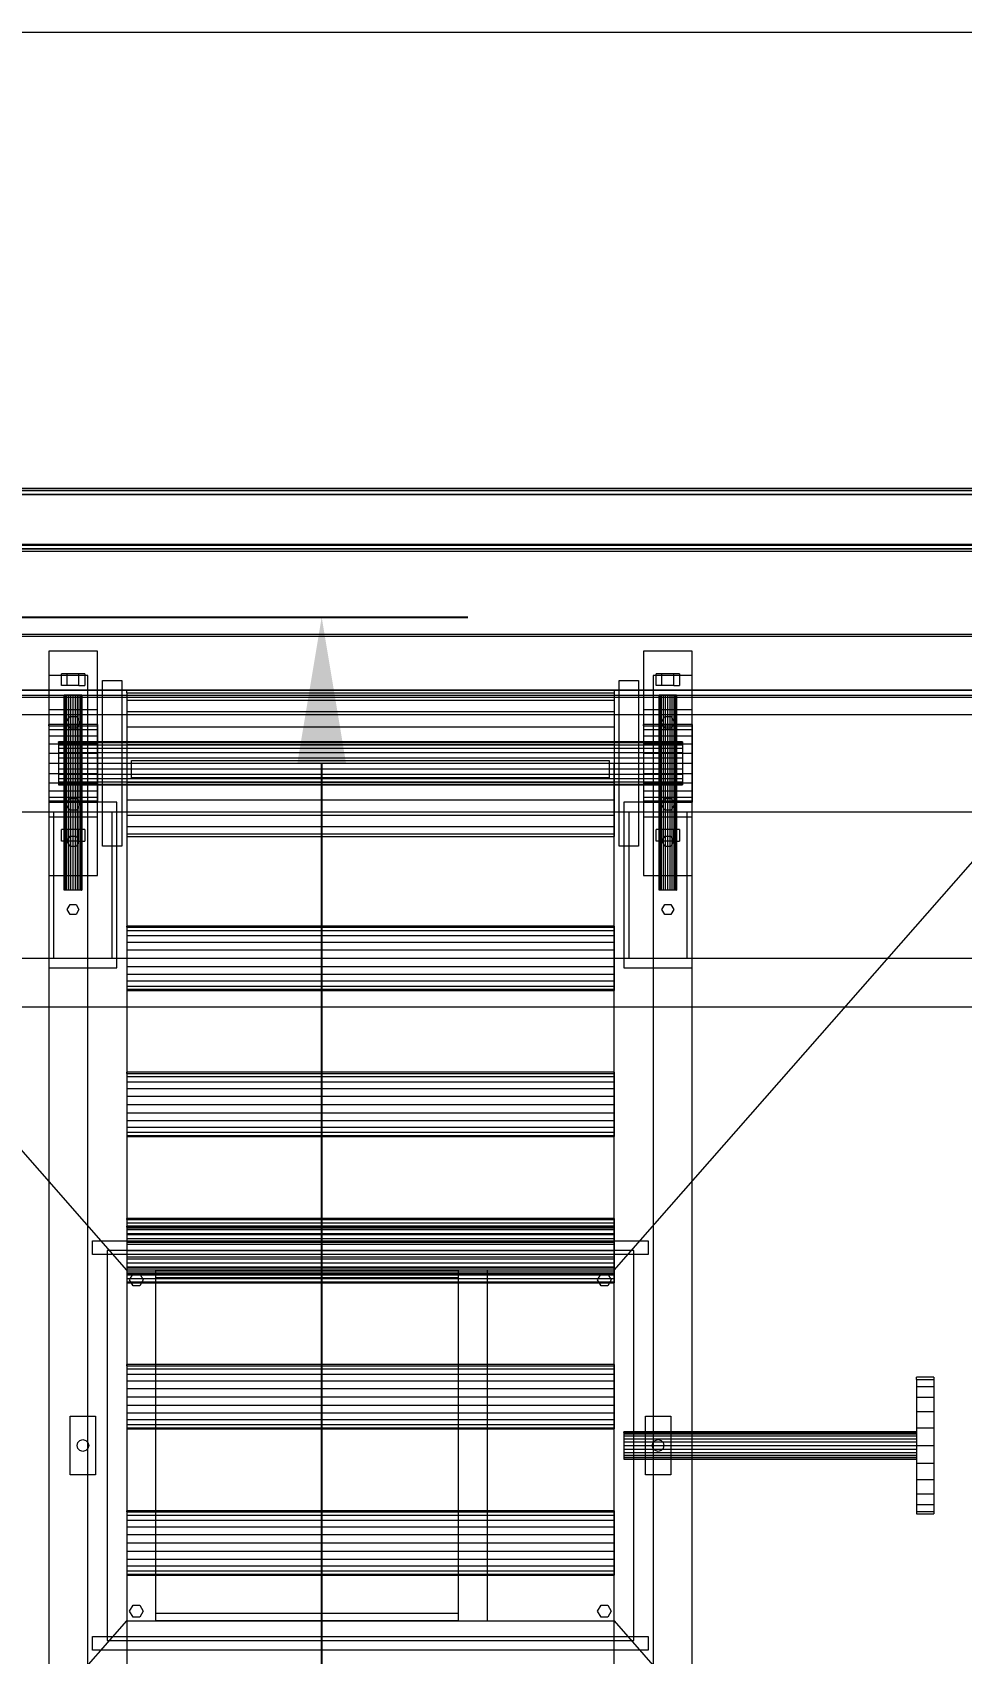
# Model space of a CAD drawing. Header units: millimetres. Extents: x -191664 to 191490, y -197311 to 10263.
# Drawn here: x 12073 to 13026, y -15314 to -13650 of the extents above; entities that cross this region are included whole.
import ezdxf

# ---------------------------------------------------------------- set-up
doc = ezdxf.new("R2010")
doc.units = ezdxf.units.MM
for name, color, linetype, lineweight in [('ACCESOS_PROPUESTOS', 30, 'Continuous', 0), ('COTAS_O', 1, 'Continuous', 0), ('superior_dosificador', 7, 'Continuous', 0)]:
    doc.layers.add(name, color=color, linetype=linetype, lineweight=lineweight)
doc.dimstyles.new('PLANTA_100', dxfattribs={"dimtxt": 250, "dimasz": 150, "dimexe": 150, "dimexo": 80, "dimgap": 100, "dimtad": 1, "dimtih": 1, "dimtoh": 1, "dimdec": 1, "dimdsep": 46, "dimcen": 0.09, "dimclrd": 1, "dimclre": 1, "dimclrt": 1, "dimadec": 0, "dimazin": 0, "dimtfac": 1, "dimtdec": 4, "dimtofl": 0, "dimtmove": 0, "dimatfit": 3, "dimfxl": 1, "dimtolj": 1, "dimtzin": 0, "dimarcsym": 0})

# ---------------------------------------------------------------- blocks, each defined once
blk = doc.blocks.new('*D32')
at = {"layer": 'COTAS_O', "color": 1, "lineweight": -2, "transparency": 16777216}
for p, q in [((11649.5, -14250), (12519.5, -14250)), ((12369.5, -15800), (12369.5, -14400)), ((11649.5, -15950), (12519.5, -15950))]:
    blk.add_line(p, q, dxfattribs=at)
at = {"layer": 'COTAS_O', "color": 1, "transparency": 16777216}
for points in [[(12344.5, -14400), (12394.5, -14400), (12369.5, -14250)], [(12344.5, -15800), (12394.5, -15800), (12369.5, -15950)]]:
    blk.add_solid(points, dxfattribs=at)
at = {"layer": 'Defpoints', "color": 0, "transparency": 16777216}
for p in [(11569.5, -14250), (12369.5, -14250), (11569.5, -15950)]:
    blk.add_point(p, dxfattribs=at)

msp = doc.modelspace()

# ---------------------------------------------------------------- linework, layer by layer
at = {"layer": 'ACCESOS_PROPUESTOS'}
for p, q in [((60117.12, -13650), (-1000, -13650)), ((-1000, -14650), (60117.12, -14650))]:
    msp.add_line(p, q, dxfattribs=at)
at = {"layer": 'superior_dosificador', "color": 8, "true_color": 0x667b86}
for p, q in [((13248.01, -14120), (11548.01, -14120)), ((11550.88, -14120), (13250.88, -14120)), ((11569.53, -14117.5), (13269.53, -14117.5)), ((13288.18, -14120), (11588.18, -14120)), ((11591.05, -14120), (13291.05, -14120)), ((11550.88, -14124), (13250.88, -14124)), ((13288.18, -14124), (11588.18, -14124)), ((11548.01, -14180), (13248.01, -14180)), ((13250.88, -14176), (11550.88, -14176)), ((13250.88, -14180), (11550.88, -14180)), ((11569.53, -14175), (13269.53, -14175)), ((13269.53, -14182.5), (11569.53, -14182.5)), ((11588.18, -14176), (13288.18, -14176)), ((11588.18, -14180), (13288.18, -14180)), ((13291.05, -14180), (11591.05, -14180)), ((11569.53, -14267.5), (13269.53, -14267.5)), ((11569.53, -14325), (13269.53, -14325)), ((13269.53, -14332.5), (11569.53, -14332.5))]:
    msp.add_line(p, q, dxfattribs=at)
at = {"layer": 'superior_dosificador', "color": 253, "true_color": 0x9caaa6}
for p, q in [((13189.53, -14270), (11649.53, -14270)), ((12129.53, -14310), (12089.53, -14310)), ((12089.53, -14310), (12089.53, -15890)), ((12129.53, -15890), (12129.53, -14310)), ((12749.53, -14310), (12709.53, -14310)), ((12709.53, -14310), (12709.53, -15890)), ((12749.53, -15890), (12749.53, -14310)), ((13194.53, -14325), (11644.53, -14325)), ((11649.53, -14330), (13189.53, -14330)), ((11644.53, -14350), (13194.53, -14350)), ((12169.53, -14920), (11669.53, -14350)), ((11669.53, -14350), (13169.53, -14350)), ((12669.53, -14920), (13169.53, -14350)), ((13189.53, -14450), (11649.53, -14450)), ((11649.53, -14600), (13189.53, -14600)), ((12669.53, -14920), (12169.53, -14920)), ((12169.53, -14920), (12169.53, -15280)), ((12199.53, -14920), (12169.53, -14920)), ((12199.53, -15280), (12199.53, -14920)), ((12539.53, -14920), (12509.53, -14920)), ((12509.53, -14920), (12509.53, -15280)), ((12539.53, -15280), (12539.53, -14920)), ((12669.53, -15280), (12669.53, -14920)), ((11669.53, -15850), (12169.53, -15280)), ((12169.53, -15280), (12669.53, -15280)), ((12169.53, -15280), (12199.53, -15280)), ((12509.53, -15280), (12539.53, -15280)), ((12669.53, -15280), (13169.53, -15850))]:
    msp.add_line(p, q, dxfattribs=at)
at = {"layer": 'superior_dosificador', "color": 40, "true_color": 0xe6c527}
for p, q in [((12139.53, -14285), (12089.53, -14285)), ((12089.53, -14285), (12089.53, -14515)), ((12139.53, -14515), (12139.53, -14285)), ((12749.53, -14285), (12699.53, -14285)), ((12699.53, -14285), (12699.53, -14515)), ((12749.53, -14515), (12749.53, -14285)), ((12105.84, -14330), (12105.53, -14330)), ((12105.53, -14530), (12105.53, -14330)), ((12106.73, -14330), (12105.84, -14330)), ((12105.84, -14530), (12105.84, -14330)), ((12108.16, -14330), (12106.73, -14330)), ((12106.73, -14530), (12106.73, -14330)), ((12110.03, -14330), (12108.16, -14330)), ((12108.16, -14530), (12108.16, -14330)), ((12112.2, -14330), (12110.03, -14330)), ((12110.03, -14530), (12110.03, -14330)), ((12114.53, -14330), (12112.2, -14330)), ((12112.2, -14530), (12112.2, -14330)), ((12116.86, -14330), (12114.53, -14330)), ((12114.53, -14530), (12114.53, -14330)), ((12119.03, -14330), (12116.86, -14330)), ((12116.86, -14530), (12116.86, -14330)), ((12120.89, -14330), (12119.03, -14330)), ((12119.03, -14530), (12119.03, -14330)), ((12122.32, -14330), (12120.89, -14330)), ((12120.89, -14530), (12120.89, -14330)), ((12123.22, -14330), (12122.32, -14330)), ((12122.32, -14530), (12122.32, -14330)), ((12123.53, -14330), (12123.22, -14330)), ((12123.22, -14530), (12123.22, -14330)), ((12123.53, -14330), (12123.53, -14530)), ((12715.84, -14330), (12715.53, -14330)), ((12715.53, -14530), (12715.53, -14330)), ((12716.73, -14330), (12715.84, -14330)), ((12715.84, -14530), (12715.84, -14330)), ((12718.16, -14330), (12716.73, -14330)), ((12716.73, -14530), (12716.73, -14330)), ((12720.03, -14330), (12718.16, -14330)), ((12718.16, -14530), (12718.16, -14330)), ((12722.2, -14330), (12720.03, -14330)), ((12720.03, -14530), (12720.03, -14330)), ((12724.53, -14330), (12722.2, -14330)), ((12722.2, -14530), (12722.2, -14330)), ((12726.86, -14330), (12724.53, -14330)), ((12724.53, -14530), (12724.53, -14330)), ((12729.03, -14330), (12726.86, -14330)), ((12726.86, -14530), (12726.86, -14330)), ((12730.89, -14330), (12729.03, -14330)), ((12729.03, -14530), (12729.03, -14330)), ((12732.32, -14330), (12730.89, -14330)), ((12730.89, -14530), (12730.89, -14330)), ((12733.22, -14330), (12732.32, -14330)), ((12732.32, -14530), (12732.32, -14330)), ((12733.53, -14330), (12733.22, -14330)), ((12733.22, -14530), (12733.22, -14330)), ((12733.53, -14330), (12733.53, -14530)), ((12099.53, -14378.75), (12099.53, -14378)), ((12739.53, -14378), (12099.53, -14378)), ((12099.53, -14378.75), (12099.53, -14380.95)), ((12099.53, -14378.75), (12739.53, -14378.75)), ((12099.53, -14380.95), (12099.53, -14384.44)), ((12099.53, -14380.95), (12739.53, -14380.95)), ((12099.53, -14384.44), (12099.53, -14389)), ((12099.53, -14384.44), (12739.53, -14384.44)), ((12099.53, -14389), (12099.53, -14394.31)), ((12099.53, -14389), (12739.53, -14389)), ((12739.53, -14378), (12739.53, -14378.75)), ((12739.53, -14378.75), (12739.53, -14380.95)), ((12739.53, -14380.95), (12739.53, -14384.44)), ((12739.53, -14384.44), (12739.53, -14389)), ((12739.53, -14389), (12739.53, -14394.31)), ((12099.53, -14394.31), (12099.53, -14400)), ((12099.53, -14394.31), (12739.53, -14394.31)), ((12099.53, -14400), (12099.53, -14405.69)), ((12099.53, -14400), (12739.53, -14400)), ((12099.53, -14405.69), (12099.53, -14411)), ((12099.53, -14405.69), (12739.53, -14405.69)), ((12739.53, -14394.31), (12739.53, -14400)), ((12739.53, -14400), (12739.53, -14405.69)), ((12739.53, -14405.69), (12739.53, -14411)), ((12099.53, -14411), (12099.53, -14415.56)), ((12099.53, -14411), (12739.53, -14411)), ((12099.53, -14415.56), (12099.53, -14419.05)), ((12099.53, -14415.56), (12739.53, -14415.56)), ((12099.53, -14419.05), (12099.53, -14421.25)), ((12099.53, -14419.05), (12739.53, -14419.05)), ((12099.53, -14421.25), (12099.53, -14422)), ((12099.53, -14421.25), (12739.53, -14421.25)), ((12099.53, -14422), (12739.53, -14422)), ((12739.53, -14411), (12739.53, -14415.56)), ((12739.53, -14415.56), (12739.53, -14419.05)), ((12739.53, -14419.05), (12739.53, -14421.25)), ((12739.53, -14421.25), (12739.53, -14422)), ((12154.53, -14450), (12094.53, -14450)), ((12094.53, -14450), (12094.53, -14600)), ((12154.53, -14600), (12154.53, -14450)), ((12744.53, -14450), (12684.53, -14450)), ((12684.53, -14450), (12684.53, -14600)), ((12744.53, -14600), (12744.53, -14450)), ((12089.53, -14515), (12139.53, -14515)), ((12699.53, -14515), (12749.53, -14515)), ((12105.84, -14530), (12105.53, -14530)), ((12106.73, -14530), (12105.84, -14530)), ((12108.16, -14530), (12106.73, -14530)), ((12110.03, -14530), (12108.16, -14530)), ((12112.2, -14530), (12110.03, -14530)), ((12114.53, -14530), (12112.2, -14530)), ((12116.86, -14530), (12114.53, -14530)), ((12119.03, -14530), (12116.86, -14530)), ((12120.89, -14530), (12119.03, -14530)), ((12122.32, -14530), (12120.89, -14530)), ((12123.22, -14530), (12122.32, -14530)), ((12123.22, -14530), (12123.53, -14530)), ((12715.84, -14530), (12715.53, -14530)), ((12716.73, -14530), (12715.84, -14530)), ((12718.16, -14530), (12716.73, -14530)), ((12720.03, -14530), (12718.16, -14530)), ((12722.2, -14530), (12720.03, -14530)), ((12724.53, -14530), (12722.2, -14530)), ((12726.86, -14530), (12724.53, -14530)), ((12729.03, -14530), (12726.86, -14530)), ((12730.89, -14530), (12729.03, -14530)), ((12732.32, -14530), (12730.89, -14530)), ((12733.22, -14530), (12732.32, -14530)), ((12733.22, -14530), (12733.53, -14530)), ((12094.53, -14600), (12154.53, -14600)), ((12684.53, -14600), (12744.53, -14600)), ((12689.53, -14900), (12149.53, -14900)), ((12149.53, -14900), (12149.53, -15300)), ((12689.53, -15300), (12689.53, -14900)), ((12979.53, -15032.39), (12979.53, -15030)), ((12997.53, -15030), (12979.53, -15030)), ((12979.53, -15032.39), (12979.53, -15039.38)), ((12979.53, -15032.39), (12997.53, -15032.39)), ((12997.53, -15030), (12997.53, -15032.39)), ((12997.53, -15032.39), (12997.53, -15039.38)), ((12979.53, -15039.38), (12979.53, -15050.5)), ((12979.53, -15039.38), (12997.53, -15039.38)), ((12979.53, -15050.5), (12979.53, -15065)), ((12979.53, -15050.5), (12997.53, -15050.5)), ((12997.53, -15039.38), (12997.53, -15050.5)), ((12997.53, -15050.5), (12997.53, -15065)), ((12979.53, -15065), (12979.53, -15081.88)), ((12979.53, -15065), (12997.53, -15065)), ((12997.53, -15065), (12997.53, -15081.88)), ((12679.53, -15086.48), (12679.53, -15086)), ((12979.53, -15086), (12679.53, -15086)), ((12679.53, -15086.48), (12679.53, -15087.88)), ((12679.53, -15086.48), (12979.53, -15086.48)), ((12679.53, -15087.88), (12679.53, -15090.1)), ((12679.53, -15087.88), (12979.53, -15087.88)), ((12979.53, -15081.88), (12979.53, -15100)), ((12979.53, -15081.88), (12997.53, -15081.88)), ((12979.53, -15086), (12979.53, -15086.48)), ((12979.53, -15086.48), (12979.53, -15087.88)), ((12979.53, -15087.88), (12979.53, -15090.1)), ((12997.53, -15081.88), (12997.53, -15100)), ((12679.53, -15090.1), (12679.53, -15093)), ((12679.53, -15090.1), (12979.53, -15090.1)), ((12679.53, -15093), (12679.53, -15096.38)), ((12679.53, -15093), (12979.53, -15093)), ((12679.53, -15096.38), (12679.53, -15100)), ((12679.53, -15096.38), (12979.53, -15096.38)), ((12679.53, -15100), (12679.53, -15103.62)), ((12679.53, -15100), (12979.53, -15100)), ((12679.53, -15103.62), (12679.53, -15107)), ((12679.53, -15103.62), (12979.53, -15103.62)), ((12979.53, -15090.1), (12979.53, -15093)), ((12979.53, -15093), (12979.53, -15096.38)), ((12979.53, -15096.38), (12979.53, -15100)), ((12979.53, -15100), (12979.53, -15103.62)), ((12979.53, -15100), (12979.53, -15118.12)), ((12979.53, -15100), (12997.53, -15100)), ((12979.53, -15103.62), (12979.53, -15107)), ((12997.53, -15100), (12997.53, -15118.12)), ((12679.53, -15107), (12679.53, -15109.9)), ((12679.53, -15107), (12979.53, -15107)), ((12679.53, -15109.9), (12679.53, -15112.12)), ((12679.53, -15109.9), (12979.53, -15109.9)), ((12679.53, -15112.12), (12679.53, -15113.52)), ((12679.53, -15112.12), (12979.53, -15112.12)), ((12679.53, -15113.52), (12679.53, -15114)), ((12679.53, -15113.52), (12979.53, -15113.52)), ((12679.53, -15114), (12979.53, -15114)), ((12979.53, -15107), (12979.53, -15109.9)), ((12979.53, -15109.9), (12979.53, -15112.12)), ((12979.53, -15112.12), (12979.53, -15113.52)), ((12979.53, -15113.52), (12979.53, -15114)), ((12979.53, -15118.12), (12979.53, -15135)), ((12979.53, -15118.12), (12997.53, -15118.12)), ((12997.53, -15118.12), (12997.53, -15135)), ((12979.53, -15135), (12979.53, -15149.5)), ((12979.53, -15135), (12997.53, -15135)), ((12997.53, -15135), (12997.53, -15149.5)), ((12979.53, -15149.5), (12979.53, -15160.62)), ((12979.53, -15149.5), (12997.53, -15149.5)), ((12997.53, -15149.5), (12997.53, -15160.62)), ((12979.53, -15160.62), (12979.53, -15167.61)), ((12979.53, -15160.62), (12997.53, -15160.62)), ((12979.53, -15167.61), (12979.53, -15170)), ((12979.53, -15167.61), (12997.53, -15167.61)), ((12979.53, -15170), (12997.53, -15170)), ((12997.53, -15160.62), (12997.53, -15167.61)), ((12997.53, -15167.61), (12997.53, -15170)), ((12149.53, -15300), (12689.53, -15300))]:
    msp.add_line(p, q, dxfattribs=at)
at = {"layer": 'superior_dosificador', "color": 43, "true_color": 0xe7bf45}
for p, q in [((12108.53, -14308), (12102.53, -14308)), ((12102.53, -14320), (12102.53, -14308)), ((12108.53, -14320), (12102.53, -14320)), ((12120.53, -14308), (12108.53, -14308)), ((12108.53, -14320), (12108.53, -14308)), ((12120.53, -14320), (12108.53, -14320)), ((12126.53, -14308), (12120.53, -14308)), ((12120.53, -14320), (12120.53, -14308)), ((12120.53, -14320), (12126.53, -14320)), ((12126.53, -14308), (12126.53, -14320)), ((12718.53, -14308), (12712.53, -14308)), ((12712.53, -14320), (12712.53, -14308)), ((12718.53, -14320), (12712.53, -14320)), ((12730.53, -14308), (12718.53, -14308)), ((12718.53, -14320), (12718.53, -14308)), ((12730.53, -14320), (12718.53, -14320)), ((12736.53, -14308), (12730.53, -14308)), ((12730.53, -14320), (12730.53, -14308)), ((12730.53, -14320), (12736.53, -14320)), ((12736.53, -14308), (12736.53, -14320)), ((12107.53, -14358), (12111.03, -14351.94)), ((12111.03, -14351.94), (12118.03, -14351.94)), ((12118.03, -14351.94), (12121.53, -14358)), ((12717.53, -14358), (12721.03, -14351.94)), ((12721.03, -14351.94), (12728.03, -14351.94)), ((12728.03, -14351.94), (12731.53, -14358)), ((12111.03, -14364.06), (12107.53, -14358)), ((12118.03, -14364.06), (12111.03, -14364.06)), ((12121.53, -14358), (12118.03, -14364.06)), ((12721.03, -14364.06), (12717.53, -14358)), ((12728.03, -14364.06), (12721.03, -14364.06)), ((12731.53, -14358), (12728.03, -14364.06)), ((12107.53, -14442), (12111.03, -14435.94)), ((12111.03, -14435.94), (12118.03, -14435.94)), ((12118.03, -14435.94), (12121.53, -14442)), ((12717.53, -14442), (12721.03, -14435.94)), ((12721.03, -14435.94), (12728.03, -14435.94)), ((12728.03, -14435.94), (12731.53, -14442)), ((12111.03, -14448.06), (12107.53, -14442)), ((12118.03, -14448.06), (12111.03, -14448.06)), ((12121.53, -14442), (12118.03, -14448.06)), ((12721.03, -14448.06), (12717.53, -14442)), ((12728.03, -14448.06), (12721.03, -14448.06)), ((12731.53, -14442), (12728.03, -14448.06)), ((12108.53, -14468), (12102.53, -14468)), ((12102.53, -14480), (12102.53, -14468)), ((12120.53, -14468), (12108.53, -14468)), ((12108.53, -14480), (12108.53, -14468)), ((12126.53, -14468), (12120.53, -14468)), ((12120.53, -14480), (12120.53, -14468)), ((12126.53, -14468), (12126.53, -14480)), ((12718.53, -14468), (12712.53, -14468)), ((12712.53, -14480), (12712.53, -14468)), ((12730.53, -14468), (12718.53, -14468)), ((12718.53, -14480), (12718.53, -14468)), ((12736.53, -14468), (12730.53, -14468)), ((12730.53, -14480), (12730.53, -14468)), ((12736.53, -14468), (12736.53, -14480)), ((12108.53, -14480), (12102.53, -14480)), ((12108.53, -14480), (12111.53, -14474.8)), ((12120.53, -14480), (12108.53, -14480)), ((12111.53, -14485.2), (12108.53, -14480)), ((12111.53, -14474.8), (12117.53, -14474.8)), ((12117.53, -14485.2), (12111.53, -14485.2)), ((12117.53, -14474.8), (12120.53, -14480)), ((12120.53, -14480), (12117.53, -14485.2)), ((12120.53, -14480), (12126.53, -14480)), ((12718.53, -14480), (12712.53, -14480)), ((12718.53, -14480), (12721.53, -14474.8)), ((12730.53, -14480), (12718.53, -14480)), ((12721.53, -14485.2), (12718.53, -14480)), ((12721.53, -14474.8), (12727.53, -14474.8)), ((12727.53, -14485.2), (12721.53, -14485.2)), ((12727.53, -14474.8), (12730.53, -14480)), ((12730.53, -14480), (12727.53, -14485.2)), ((12730.53, -14480), (12736.53, -14480)), ((12108.53, -14550), (12111.53, -14544.8)), ((12111.53, -14555.2), (12108.53, -14550)), ((12111.53, -14544.8), (12117.53, -14544.8)), ((12117.53, -14555.2), (12111.53, -14555.2)), ((12117.53, -14544.8), (12120.53, -14550)), ((12120.53, -14550), (12117.53, -14555.2)), ((12718.53, -14550), (12721.53, -14544.8)), ((12721.53, -14555.2), (12718.53, -14550)), ((12721.53, -14544.8), (12727.53, -14544.8)), ((12727.53, -14555.2), (12721.53, -14555.2)), ((12727.53, -14544.8), (12730.53, -14550)), ((12730.53, -14550), (12727.53, -14555.2)), ((12134.53, -14904), (12134.53, -14890)), ((12134.53, -14890), (12704.53, -14890)), ((12704.53, -14904), (12134.53, -14904)), ((12704.53, -14890), (12704.53, -14904)), ((12172.53, -14930), (12176.03, -14923.94)), ((12176.03, -14936.06), (12172.53, -14930)), ((12176.03, -14923.94), (12183.03, -14923.94)), ((12183.03, -14936.06), (12176.03, -14936.06)), ((12183.03, -14923.94), (12186.53, -14930)), ((12186.53, -14930), (12183.03, -14936.06)), ((12652.53, -14930), (12656.03, -14923.94)), ((12656.03, -14936.06), (12652.53, -14930)), ((12656.03, -14923.94), (12663.03, -14923.94)), ((12663.03, -14936.06), (12656.03, -14936.06)), ((12663.03, -14923.94), (12666.53, -14930)), ((12666.53, -14930), (12663.03, -14936.06)), ((12111.53, -15130), (12111.53, -15070)), ((12111.53, -15070), (12137.53, -15070)), ((12137.53, -15070), (12137.53, -15130)), ((12701.53, -15130), (12701.53, -15070)), ((12701.53, -15070), (12727.53, -15070)), ((12727.53, -15070), (12727.53, -15130)), ((12137.53, -15130), (12111.53, -15130)), ((12727.53, -15130), (12701.53, -15130)), ((12172.53, -15270), (12176.03, -15263.94)), ((12176.03, -15276.06), (12172.53, -15270)), ((12176.03, -15263.94), (12183.03, -15263.94)), ((12183.03, -15263.94), (12186.53, -15270)), ((12186.53, -15270), (12183.03, -15276.06)), ((12652.53, -15270), (12656.03, -15263.94)), ((12656.03, -15276.06), (12652.53, -15270)), ((12656.03, -15263.94), (12663.03, -15263.94)), ((12663.03, -15263.94), (12666.53, -15270)), ((12666.53, -15270), (12663.03, -15276.06)), ((12183.03, -15276.06), (12176.03, -15276.06)), ((12663.03, -15276.06), (12656.03, -15276.06)), ((12134.53, -15310), (12134.53, -15296)), ((12134.53, -15296), (12704.53, -15296)), ((12704.53, -15296), (12704.53, -15310)), ((12704.53, -15310), (12134.53, -15310))]:
    msp.add_line(p, q, dxfattribs=at)
at = {"layer": 'superior_dosificador', "color": 254, "true_color": 0xd8e0dc}
for p, q in [((12144.53, -14485), (12144.53, -14315)), ((12144.53, -14315), (12164.53, -14315)), ((12164.53, -14315), (12164.53, -14485)), ((12674.53, -14485), (12674.53, -14315)), ((12674.53, -14315), (12694.53, -14315)), ((12694.53, -14315), (12694.53, -14485)), ((12164.53, -14485), (12144.53, -14485)), ((12694.53, -14485), (12674.53, -14485)), ((12199.53, -14928), (12199.53, -14920)), ((12199.53, -14920), (12509.53, -14920)), ((12509.53, -14920), (12509.53, -14928)), ((12509.53, -14928), (12199.53, -14928)), ((12199.53, -15280), (12199.53, -15272)), ((12199.53, -15272), (12509.53, -15272)), ((12509.53, -15280), (12199.53, -15280)), ((12509.53, -15272), (12509.53, -15280))]:
    msp.add_line(p, q, dxfattribs=at)
at = {"layer": 'superior_dosificador', "color": 132, "true_color": 0x06bec7}
for p, q in [((12169.53, -14327.56), (12169.53, -14325)), ((12669.53, -14325), (12169.53, -14325)), ((12169.53, -14327.56), (12169.53, -14335.05)), ((12169.53, -14327.56), (12669.53, -14327.56)), ((12169.53, -14335.05), (12169.53, -14346.97)), ((12169.53, -14335.05), (12669.53, -14335.05)), ((12669.53, -14325), (12669.53, -14327.56)), ((12669.53, -14327.56), (12669.53, -14335.05)), ((12669.53, -14335.05), (12669.53, -14346.97)), ((12139.53, -14345), (12089.53, -14345)), ((12089.53, -14345), (12089.53, -14455)), ((12139.53, -14455), (12139.53, -14345)), ((12169.53, -14346.97), (12169.53, -14362.5)), ((12169.53, -14346.97), (12669.53, -14346.97)), ((12669.53, -14346.97), (12669.53, -14362.5)), ((12749.53, -14345), (12699.53, -14345)), ((12699.53, -14345), (12699.53, -14455)), ((12749.53, -14455), (12749.53, -14345)), ((12089.53, -14361.36), (12089.53, -14360)), ((12139.53, -14360), (12089.53, -14360)), ((12089.53, -14361.36), (12089.53, -14365.36)), ((12089.53, -14361.36), (12139.53, -14361.36)), ((12089.53, -14365.36), (12089.53, -14371.72)), ((12089.53, -14365.36), (12139.53, -14365.36)), ((12089.53, -14371.72), (12089.53, -14380)), ((12089.53, -14371.72), (12139.53, -14371.72)), ((12139.53, -14360), (12139.53, -14361.36)), ((12139.53, -14361.36), (12139.53, -14365.36)), ((12139.53, -14365.36), (12139.53, -14371.72)), ((12139.53, -14371.72), (12139.53, -14380)), ((12169.53, -14362.5), (12169.53, -14380.59)), ((12169.53, -14362.5), (12669.53, -14362.5)), ((12669.53, -14362.5), (12669.53, -14380.59)), ((12699.53, -14361.36), (12699.53, -14360)), ((12749.53, -14360), (12699.53, -14360)), ((12699.53, -14361.36), (12699.53, -14365.36)), ((12699.53, -14361.36), (12749.53, -14361.36)), ((12699.53, -14365.36), (12699.53, -14371.72)), ((12699.53, -14365.36), (12749.53, -14365.36)), ((12699.53, -14371.72), (12699.53, -14380)), ((12699.53, -14371.72), (12749.53, -14371.72)), ((12749.53, -14360), (12749.53, -14361.36)), ((12749.53, -14361.36), (12749.53, -14365.36)), ((12749.53, -14365.36), (12749.53, -14371.72)), ((12749.53, -14371.72), (12749.53, -14380)), ((12089.53, -14380), (12089.53, -14389.65)), ((12089.53, -14380), (12139.53, -14380)), ((12139.53, -14380), (12139.53, -14389.65)), ((12169.53, -14380.59), (12169.53, -14400)), ((12169.53, -14380.59), (12669.53, -14380.59)), ((12669.53, -14380.59), (12669.53, -14400)), ((12699.53, -14380), (12699.53, -14389.65)), ((12699.53, -14380), (12749.53, -14380)), ((12749.53, -14380), (12749.53, -14389.65)), ((12089.53, -14389.65), (12089.53, -14400)), ((12089.53, -14389.65), (12139.53, -14389.65)), ((12089.53, -14400), (12089.53, -14410.35)), ((12089.53, -14400), (12139.53, -14400)), ((12139.53, -14389.65), (12139.53, -14400)), ((12139.53, -14400), (12139.53, -14410.35)), ((12169.53, -14400), (12169.53, -14419.41)), ((12169.53, -14400), (12669.53, -14400)), ((12669.53, -14400), (12669.53, -14419.41)), ((12699.53, -14389.65), (12699.53, -14400)), ((12699.53, -14389.65), (12749.53, -14389.65)), ((12699.53, -14400), (12699.53, -14410.35)), ((12699.53, -14400), (12749.53, -14400)), ((12749.53, -14389.65), (12749.53, -14400)), ((12749.53, -14400), (12749.53, -14410.35)), ((12089.53, -14410.35), (12089.53, -14420)), ((12089.53, -14410.35), (12139.53, -14410.35)), ((12089.53, -14420), (12089.53, -14428.28)), ((12089.53, -14420), (12139.53, -14420)), ((12139.53, -14410.35), (12139.53, -14420)), ((12139.53, -14420), (12139.53, -14428.28)), ((12169.53, -14419.41), (12169.53, -14437.5)), ((12169.53, -14419.41), (12669.53, -14419.41)), ((12669.53, -14419.41), (12669.53, -14437.5)), ((12699.53, -14410.35), (12699.53, -14420)), ((12699.53, -14410.35), (12749.53, -14410.35)), ((12699.53, -14420), (12699.53, -14428.28)), ((12699.53, -14420), (12749.53, -14420)), ((12749.53, -14410.35), (12749.53, -14420)), ((12749.53, -14420), (12749.53, -14428.28)), ((12089.53, -14428.28), (12089.53, -14434.64)), ((12089.53, -14428.28), (12139.53, -14428.28)), ((12089.53, -14434.64), (12089.53, -14438.64)), ((12089.53, -14434.64), (12139.53, -14434.64)), ((12089.53, -14438.64), (12089.53, -14440)), ((12089.53, -14438.64), (12139.53, -14438.64)), ((12139.53, -14428.28), (12139.53, -14434.64)), ((12139.53, -14434.64), (12139.53, -14438.64)), ((12139.53, -14438.64), (12139.53, -14440)), ((12169.53, -14437.5), (12169.53, -14453.03)), ((12169.53, -14437.5), (12669.53, -14437.5)), ((12669.53, -14437.5), (12669.53, -14453.03)), ((12699.53, -14428.28), (12699.53, -14434.64)), ((12699.53, -14428.28), (12749.53, -14428.28)), ((12699.53, -14434.64), (12699.53, -14438.64)), ((12699.53, -14434.64), (12749.53, -14434.64)), ((12699.53, -14438.64), (12699.53, -14440)), ((12699.53, -14438.64), (12749.53, -14438.64)), ((12749.53, -14428.28), (12749.53, -14434.64)), ((12749.53, -14434.64), (12749.53, -14438.64)), ((12749.53, -14438.64), (12749.53, -14440)), ((12089.53, -14440), (12139.53, -14440)), ((12159.53, -14440), (12089.53, -14440)), ((12089.53, -14440), (12089.53, -14610)), ((12089.53, -14455), (12139.53, -14455)), ((12159.53, -14610), (12159.53, -14440)), ((12169.53, -14453.03), (12169.53, -14464.95)), ((12169.53, -14453.03), (12669.53, -14453.03)), ((12669.53, -14453.03), (12669.53, -14464.95)), ((12749.53, -14440), (12679.53, -14440)), ((12679.53, -14440), (12679.53, -14610)), ((12699.53, -14440), (12749.53, -14440)), ((12699.53, -14455), (12749.53, -14455)), ((12749.53, -14610), (12749.53, -14440)), ((12169.53, -14464.95), (12169.53, -14472.44)), ((12169.53, -14464.95), (12669.53, -14464.95)), ((12169.53, -14472.44), (12169.53, -14475)), ((12169.53, -14472.44), (12669.53, -14472.44)), ((12669.53, -14464.95), (12669.53, -14472.44)), ((12669.53, -14472.44), (12669.53, -14475)), ((12169.53, -14475), (12669.53, -14475)), ((12169.53, -14568.12), (12169.53, -14567)), ((12669.53, -14567), (12169.53, -14567)), ((12169.53, -14568.12), (12169.53, -14571.42)), ((12169.53, -14568.12), (12669.53, -14568.12)), ((12169.53, -14571.42), (12169.53, -14576.67)), ((12169.53, -14571.42), (12669.53, -14571.42)), ((12669.53, -14567), (12669.53, -14568.12)), ((12669.53, -14568.12), (12669.53, -14571.42)), ((12669.53, -14571.42), (12669.53, -14576.67)), ((12169.53, -14576.67), (12169.53, -14583.5)), ((12169.53, -14576.67), (12669.53, -14576.67)), ((12169.53, -14583.5), (12169.53, -14591.46)), ((12169.53, -14583.5), (12669.53, -14583.5)), ((12669.53, -14576.67), (12669.53, -14583.5)), ((12669.53, -14583.5), (12669.53, -14591.46)), ((12169.53, -14591.46), (12169.53, -14600)), ((12169.53, -14591.46), (12669.53, -14591.46)), ((12169.53, -14600), (12169.53, -14608.54)), ((12169.53, -14600), (12669.53, -14600)), ((12669.53, -14591.46), (12669.53, -14600)), ((12669.53, -14600), (12669.53, -14608.54)), ((12089.53, -14610), (12159.53, -14610)), ((12169.53, -14608.54), (12169.53, -14616.5)), ((12169.53, -14608.54), (12669.53, -14608.54)), ((12169.53, -14616.5), (12169.53, -14623.33)), ((12169.53, -14616.5), (12669.53, -14616.5)), ((12669.53, -14608.54), (12669.53, -14616.5)), ((12669.53, -14616.5), (12669.53, -14623.33)), ((12679.53, -14610), (12749.53, -14610)), ((12169.53, -14623.33), (12169.53, -14628.58)), ((12169.53, -14623.33), (12669.53, -14623.33)), ((12169.53, -14628.58), (12169.53, -14631.88)), ((12169.53, -14628.58), (12669.53, -14628.58)), ((12169.53, -14631.88), (12169.53, -14633)), ((12169.53, -14631.88), (12669.53, -14631.88)), ((12169.53, -14633), (12669.53, -14633)), ((12669.53, -14623.33), (12669.53, -14628.58)), ((12669.53, -14628.58), (12669.53, -14631.88)), ((12669.53, -14631.88), (12669.53, -14633)), ((12169.53, -14718.12), (12169.53, -14717)), ((12669.53, -14717), (12169.53, -14717)), ((12169.53, -14718.12), (12169.53, -14721.42)), ((12169.53, -14718.12), (12669.53, -14718.12)), ((12169.53, -14721.42), (12169.53, -14726.67)), ((12169.53, -14721.42), (12669.53, -14721.42)), ((12669.53, -14717), (12669.53, -14718.12)), ((12669.53, -14718.12), (12669.53, -14721.42)), ((12669.53, -14721.42), (12669.53, -14726.67)), ((12169.53, -14726.67), (12169.53, -14733.5)), ((12169.53, -14726.67), (12669.53, -14726.67)), ((12169.53, -14733.5), (12169.53, -14741.46)), ((12169.53, -14733.5), (12669.53, -14733.5)), ((12669.53, -14726.67), (12669.53, -14733.5)), ((12669.53, -14733.5), (12669.53, -14741.46)), ((12169.53, -14741.46), (12169.53, -14750)), ((12169.53, -14741.46), (12669.53, -14741.46)), ((12169.53, -14750), (12169.53, -14758.54)), ((12169.53, -14750), (12669.53, -14750)), ((12669.53, -14741.46), (12669.53, -14750)), ((12669.53, -14750), (12669.53, -14758.54)), ((12169.53, -14758.54), (12169.53, -14766.5)), ((12169.53, -14758.54), (12669.53, -14758.54)), ((12169.53, -14766.5), (12169.53, -14773.33)), ((12169.53, -14766.5), (12669.53, -14766.5)), ((12669.53, -14758.54), (12669.53, -14766.5)), ((12669.53, -14766.5), (12669.53, -14773.33)), ((12169.53, -14773.33), (12169.53, -14778.58)), ((12169.53, -14773.33), (12669.53, -14773.33)), ((12169.53, -14778.58), (12169.53, -14781.88)), ((12169.53, -14778.58), (12669.53, -14778.58)), ((12169.53, -14781.88), (12169.53, -14783)), ((12169.53, -14781.88), (12669.53, -14781.88)), ((12169.53, -14783), (12669.53, -14783)), ((12669.53, -14773.33), (12669.53, -14778.58)), ((12669.53, -14778.58), (12669.53, -14781.88)), ((12669.53, -14781.88), (12669.53, -14783)), ((12169.53, -14868.12), (12169.53, -14867)), ((12669.53, -14867), (12169.53, -14867)), ((12169.53, -14868.12), (12169.53, -14871.42)), ((12169.53, -14868.12), (12669.53, -14868.12)), ((12169.53, -14871.42), (12169.53, -14876.67)), ((12169.53, -14871.42), (12669.53, -14871.42)), ((12669.53, -14867), (12669.53, -14868.12)), ((12669.53, -14868.12), (12669.53, -14871.42)), ((12669.53, -14871.42), (12669.53, -14876.67)), ((12169.53, -14875.85), (12169.53, -14875)), ((12669.53, -14875), (12169.53, -14875)), ((12169.53, -14875.85), (12169.53, -14878.35)), ((12169.53, -14875.85), (12669.53, -14875.85)), ((12169.53, -14876.67), (12169.53, -14883.5)), ((12169.53, -14876.67), (12669.53, -14876.67)), ((12169.53, -14878.35), (12169.53, -14882.32)), ((12169.53, -14878.35), (12669.53, -14878.35)), ((12169.53, -14882.32), (12169.53, -14887.5)), ((12169.53, -14882.32), (12669.53, -14882.32)), ((12169.53, -14883.5), (12169.53, -14891.46)), ((12169.53, -14883.5), (12669.53, -14883.5)), ((12169.53, -14887.5), (12169.53, -14893.53)), ((12169.53, -14887.5), (12669.53, -14887.5)), ((12669.53, -14875), (12669.53, -14875.85)), ((12669.53, -14875.85), (12669.53, -14878.35)), ((12669.53, -14876.67), (12669.53, -14883.5)), ((12669.53, -14878.35), (12669.53, -14882.32)), ((12669.53, -14882.32), (12669.53, -14887.5)), ((12669.53, -14883.5), (12669.53, -14891.46)), ((12669.53, -14887.5), (12669.53, -14893.53)), ((12169.53, -14891.46), (12169.53, -14900)), ((12169.53, -14891.46), (12669.53, -14891.46)), ((12169.53, -14893.53), (12169.53, -14900)), ((12169.53, -14893.53), (12669.53, -14893.53)), ((12169.53, -14900), (12169.53, -14908.54)), ((12169.53, -14900), (12669.53, -14900)), ((12169.53, -14900), (12169.53, -14906.47)), ((12669.53, -14891.46), (12669.53, -14900)), ((12669.53, -14893.53), (12669.53, -14900)), ((12669.53, -14900), (12669.53, -14908.54)), ((12669.53, -14900), (12669.53, -14906.47)), ((12169.53, -14906.47), (12169.53, -14912.5)), ((12169.53, -14906.47), (12669.53, -14906.47)), ((12169.53, -14908.54), (12169.53, -14916.5)), ((12169.53, -14908.54), (12669.53, -14908.54)), ((12169.53, -14912.5), (12169.53, -14917.68)), ((12169.53, -14912.5), (12669.53, -14912.5)), ((12169.53, -14916.5), (12169.53, -14923.33)), ((12169.53, -14916.5), (12669.53, -14916.5)), ((12169.53, -14917.68), (12169.53, -14921.65)), ((12169.53, -14917.68), (12669.53, -14917.68)), ((12669.53, -14906.47), (12669.53, -14912.5)), ((12669.53, -14908.54), (12669.53, -14916.5)), ((12669.53, -14912.5), (12669.53, -14917.68)), ((12669.53, -14916.5), (12669.53, -14923.33)), ((12669.53, -14917.68), (12669.53, -14921.65)), ((12169.53, -14921.65), (12169.53, -14924.15)), ((12169.53, -14921.65), (12669.53, -14921.65)), ((12169.53, -14923.33), (12169.53, -14928.58)), ((12169.53, -14923.33), (12669.53, -14923.33)), ((12169.53, -14924.15), (12169.53, -14925)), ((12169.53, -14924.15), (12669.53, -14924.15)), ((12169.53, -14925), (12669.53, -14925)), ((12169.53, -14928.58), (12169.53, -14931.88)), ((12169.53, -14928.58), (12669.53, -14928.58)), ((12169.53, -14931.88), (12169.53, -14933)), ((12169.53, -14931.88), (12669.53, -14931.88)), ((12169.53, -14933), (12669.53, -14933)), ((12669.53, -14921.65), (12669.53, -14924.15)), ((12669.53, -14923.33), (12669.53, -14928.58)), ((12669.53, -14924.15), (12669.53, -14925)), ((12669.53, -14928.58), (12669.53, -14931.88)), ((12669.53, -14931.88), (12669.53, -14933)), ((12169.53, -15018.12), (12169.53, -15017)), ((12669.53, -15017), (12169.53, -15017)), ((12169.53, -15018.12), (12169.53, -15021.42)), ((12169.53, -15018.12), (12669.53, -15018.12)), ((12669.53, -15017), (12669.53, -15018.12)), ((12669.53, -15018.12), (12669.53, -15021.42)), ((12169.53, -15021.42), (12169.53, -15026.67)), ((12169.53, -15021.42), (12669.53, -15021.42)), ((12169.53, -15026.67), (12169.53, -15033.5)), ((12169.53, -15026.67), (12669.53, -15026.67)), ((12169.53, -15033.5), (12169.53, -15041.46)), ((12169.53, -15033.5), (12669.53, -15033.5)), ((12669.53, -15021.42), (12669.53, -15026.67)), ((12669.53, -15026.67), (12669.53, -15033.5)), ((12669.53, -15033.5), (12669.53, -15041.46)), ((12169.53, -15041.46), (12169.53, -15050)), ((12169.53, -15041.46), (12669.53, -15041.46)), ((12169.53, -15050), (12169.53, -15058.54)), ((12169.53, -15050), (12669.53, -15050)), ((12669.53, -15041.46), (12669.53, -15050)), ((12669.53, -15050), (12669.53, -15058.54)), ((12169.53, -15058.54), (12169.53, -15066.5)), ((12169.53, -15058.54), (12669.53, -15058.54)), ((12169.53, -15066.5), (12169.53, -15073.33)), ((12169.53, -15066.5), (12669.53, -15066.5)), ((12669.53, -15058.54), (12669.53, -15066.5)), ((12669.53, -15066.5), (12669.53, -15073.33)), ((12169.53, -15073.33), (12169.53, -15078.58)), ((12169.53, -15073.33), (12669.53, -15073.33)), ((12169.53, -15078.58), (12169.53, -15081.88)), ((12169.53, -15078.58), (12669.53, -15078.58)), ((12169.53, -15081.88), (12169.53, -15083)), ((12169.53, -15081.88), (12669.53, -15081.88)), ((12169.53, -15083), (12669.53, -15083)), ((12669.53, -15073.33), (12669.53, -15078.58)), ((12669.53, -15078.58), (12669.53, -15081.88)), ((12669.53, -15081.88), (12669.53, -15083)), ((12169.53, -15168.12), (12169.53, -15167)), ((12669.53, -15167), (12169.53, -15167)), ((12169.53, -15168.12), (12169.53, -15171.42)), ((12169.53, -15168.12), (12669.53, -15168.12)), ((12669.53, -15167), (12669.53, -15168.12)), ((12669.53, -15168.12), (12669.53, -15171.42)), ((12169.53, -15171.42), (12169.53, -15176.67)), ((12169.53, -15171.42), (12669.53, -15171.42)), ((12169.53, -15176.67), (12169.53, -15183.5)), ((12169.53, -15176.67), (12669.53, -15176.67)), ((12169.53, -15183.5), (12169.53, -15191.46)), ((12169.53, -15183.5), (12669.53, -15183.5)), ((12669.53, -15171.42), (12669.53, -15176.67)), ((12669.53, -15176.67), (12669.53, -15183.5)), ((12669.53, -15183.5), (12669.53, -15191.46)), ((12169.53, -15191.46), (12169.53, -15200)), ((12169.53, -15191.46), (12669.53, -15191.46)), ((12169.53, -15200), (12169.53, -15208.54)), ((12169.53, -15200), (12669.53, -15200)), ((12669.53, -15191.46), (12669.53, -15200)), ((12669.53, -15200), (12669.53, -15208.54)), ((12169.53, -15208.54), (12169.53, -15216.5)), ((12169.53, -15208.54), (12669.53, -15208.54)), ((12169.53, -15216.5), (12169.53, -15223.33)), ((12169.53, -15216.5), (12669.53, -15216.5)), ((12669.53, -15208.54), (12669.53, -15216.5)), ((12669.53, -15216.5), (12669.53, -15223.33)), ((12169.53, -15223.33), (12169.53, -15228.58)), ((12169.53, -15223.33), (12669.53, -15223.33)), ((12169.53, -15228.58), (12169.53, -15231.88)), ((12169.53, -15228.58), (12669.53, -15228.58)), ((12169.53, -15231.88), (12169.53, -15233)), ((12169.53, -15231.88), (12669.53, -15231.88)), ((12169.53, -15233), (12669.53, -15233)), ((12669.53, -15223.33), (12669.53, -15228.58)), ((12669.53, -15228.58), (12669.53, -15231.88)), ((12669.53, -15231.88), (12669.53, -15233))]:
    msp.add_line(p, q, dxfattribs=at)
at = {"layer": 'superior_dosificador', "color": 72, "true_color": 0x64ca32}
for p, q in [((12169.53, -14400), (12169.53, -15800)), ((12669.53, -15800), (12669.53, -14400))]:
    msp.add_line(p, q, dxfattribs=at)
at = {"layer": 'superior_dosificador', "color": 129, "true_color": 0x304542}
for p, q in [((12174.53, -14415), (12174.53, -14397)), ((12174.53, -14397), (12664.53, -14397)), ((12664.53, -14397), (12664.53, -14415)), ((12664.53, -14415), (12174.53, -14415))]:
    msp.add_line(p, q, dxfattribs=at)
at = {"layer": 'superior_dosificador', "color": 252, "true_color": 0x798e91}
for p, q in [((12118.53, -15100), (12119.33, -15097)), ((12119.33, -15103), (12118.53, -15100)), ((12119.33, -15097), (12121.53, -15094.8)), ((12121.53, -15105.2), (12119.33, -15103)), ((12121.53, -15094.8), (12124.53, -15094)), ((12124.53, -15094), (12127.53, -15094.8)), ((12127.53, -15094.8), (12129.72, -15097)), ((12129.72, -15103), (12127.53, -15105.2)), ((12129.72, -15097), (12130.53, -15100)), ((12130.53, -15100), (12129.72, -15103)), ((12708.53, -15100), (12709.33, -15097)), ((12709.33, -15103), (12708.53, -15100)), ((12709.33, -15097), (12711.53, -15094.8)), ((12711.53, -15105.2), (12709.33, -15103)), ((12711.53, -15094.8), (12714.53, -15094)), ((12714.53, -15094), (12717.53, -15094.8)), ((12717.53, -15094.8), (12719.72, -15097)), ((12719.72, -15103), (12717.53, -15105.2)), ((12719.72, -15097), (12720.53, -15100)), ((12720.53, -15100), (12719.72, -15103)), ((12124.53, -15106), (12121.53, -15105.2)), ((12127.53, -15105.2), (12124.53, -15106)), ((12714.53, -15106), (12711.53, -15105.2)), ((12717.53, -15105.2), (12714.53, -15106))]:
    msp.add_line(p, q, dxfattribs=at)

# ---------------------------------------------------------------- dimensions: what is measured, and where the dimension line sits
at = {"layer": 'COTAS_O'}
dim = msp.add_aligned_dim(p1=(11569.53, -15950), p2=(11569.53, -14250), distance=-800, text='<> O', dimstyle='PLANTA_100', dxfattribs=at)
dim.commit()
dim.dimension.update_dxf_attribs({"geometry": '*D32', "text_midpoint": (12369.53, -15100)})

doc.saveas('drawing.dxf')
